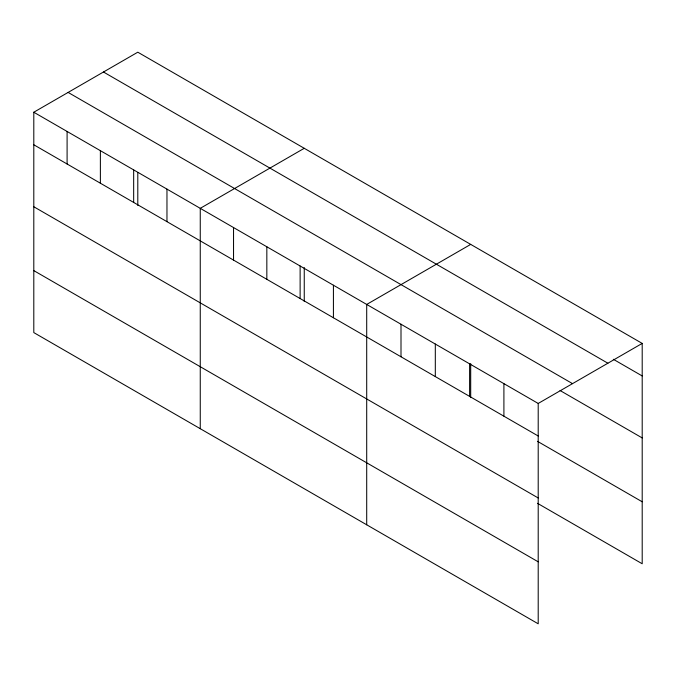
<?xml version="1.0" encoding="UTF-8"?>
<svg xmlns="http://www.w3.org/2000/svg" width="676" height="676" viewBox="0 0 676 676"><rect width="100%" height="100%" fill="white"/><g stroke="black" fill="none" stroke-linecap="round" stroke-linejoin="round"><path stroke-width="1.01" d="M33.8 112.233L538.206 403.454L538.206 623.804L33.8 332.592L33.8 112.233L137.794 52.196L642.2 343.408L642.2 563.767L537.496 503.316M304.251 148.297L200.257 208.335L200.257 428.694M470.699 244.399L366.705 304.437L366.705 524.796M538.206 403.454L642.2 343.408M613.318 359.277L642.2 375.949M103.479 72.011L607.885 363.223M68.115 92.418L572.521 383.638M560.058 390.508L642.2 437.93M33.8 144.774L538.206 435.995M537.496 441.335L642.2 501.786M33.8 206.755L538.206 497.967M33.8 270.611L538.206 561.824M503.907 383.647L503.907 416.188M470.699 363.637L470.699 397.623M469.609 363.849L469.609 396.389M435.31 344.042L435.31 376.583M401.003 324.243L401.003 356.784M333.42 285.213L333.42 317.754M304.251 267.535L304.251 301.521M300.127 265.998L300.127 298.538M266.834 246.774L266.834 279.315M233.541 227.559L233.541 260.099M166.964 189.119L166.964 221.652M137.794 172.464L137.794 205.419M133.671 169.896L133.671 202.437M100.378 150.672L100.378 183.213M67.093 131.457L67.093 163.998"/></g></svg>
